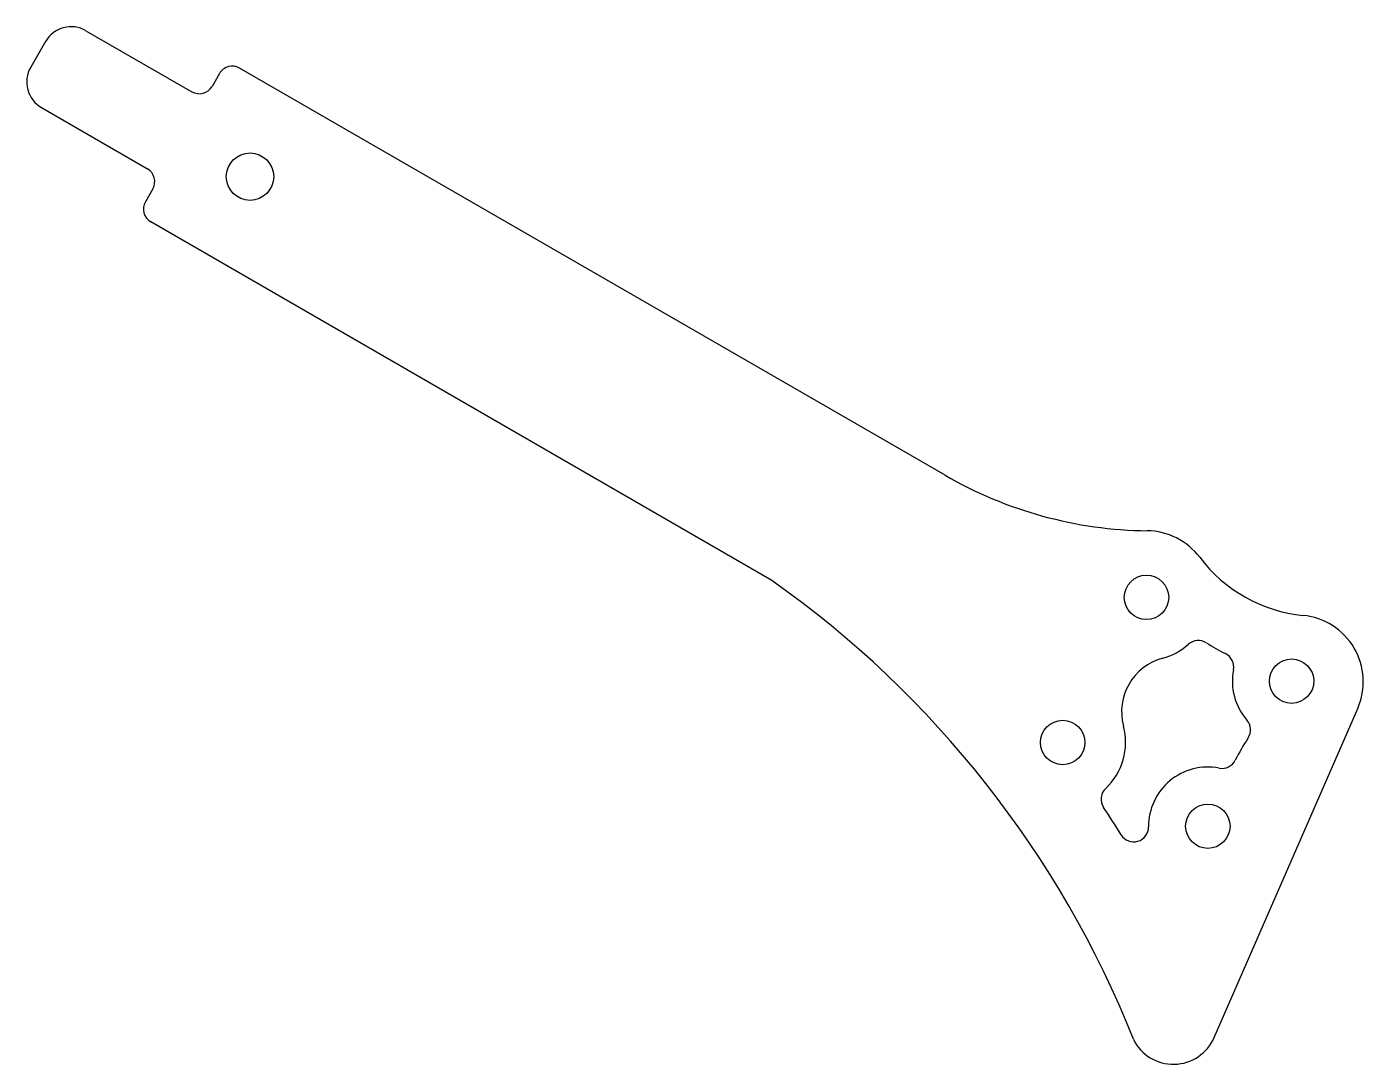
# Model space of a CAD drawing. Header units: millimetres. Extents: x 13.1 to 103.3, y -76.2 to -6.1.
import ezdxf

# ---------------------------------------------------------------- set-up
doc = ezdxf.new("R2010")
doc.units = ezdxf.units.MM
doc.header["$MEASUREMENT"] = 0
doc.layers.add('Deadcat Arms', color=50, linetype='Continuous')

msp = doc.modelspace()

# ---------------------------------------------------------------- linework, layer by layer
at = {"layer": 'Deadcat Arms'}
for p, q in [((14.36, -7.136), (13.36, -8.868)), ((17.092, -6.404), (24.237, -10.529)), ((75.1, -36.431), (27.469, -8.931)), ((26.103, -9.297), (25.603, -10.163)), ((14.092, -11.6), (21.237, -15.725)), ((21.603, -17.091), (21.103, -17.957)), ((63.405, -43.535), (21.469, -19.323)), ((93.268, -74.411), (102.965, -52.173))]:
    msp.add_line(p, q, dxfattribs=at)
for centre, radius in [((28.169, -16.263), 1.6), ((88.701, -44.68), 1.5), ((98.499, -50.337), 1.5), ((83.045, -54.478), 1.5), ((92.843, -60.135), 1.5)]:
    msp.add_circle(centre, radius, dxfattribs=at)
for centre, radius, start, end in [((16.092, -8.136), 2, 60, 150), ((15.092, -9.868), 2, 150, 240), ((26.969, -9.797), 1, 60, 150), ((24.737, -9.663), 1, 240, 330), ((20.737, -16.591), 1, 330, 60), ((21.969, -18.457), 1, 150, 240), ((89.1, -12.182), 28, 240, 269.29678), ((88.701, -44.68), 4.5, 37.03754, 89.29678), ((100.276, -35.946), 10, 217.03754, 264.31711), ((23.409, -100.159), 69.325, 21.70006, 54.76436), ((98.84, -50.375), 4.5, 336.43949, 84.31711), ((92.205, -48.59), 1, 57.44894, 131.86494), ((100.276, -35.946), 14, 237.44894, 243.5419), ((88.701, -44.68), 4.25, 285, 311.86494), ((93.593, -49.375), 1, 348.90886, 63.5419), ((90.772, -52.407), 3.75, 105, 195), ((98.499, -50.337), 4, 168.90886, 221.09114), ((94.731, -53.623), 1, 326.4581, 41.09114), ((83.045, -54.478), 4.25, 313.17518, 15), ((107.233, -61.911), 14, 146.4581, 153.5419), ((93.804, -55.228), 1, 258.90886, 333.5419), ((92.843, -60.135), 4, 78.90886, 180.61277), ((86.637, -58.306), 1, 133.17518, 213.50153), ((23.409, -100.159), 74.825, 31.81263, 33.50153), ((87.843, -60.188), 1, 211.81263, 0.61277), ((90.518, -73.212), 3, 205.96798, 336.43949)]:
    msp.add_arc(centre, radius, start, end, dxfattribs=at)

doc.saveas('drawing.dxf')
